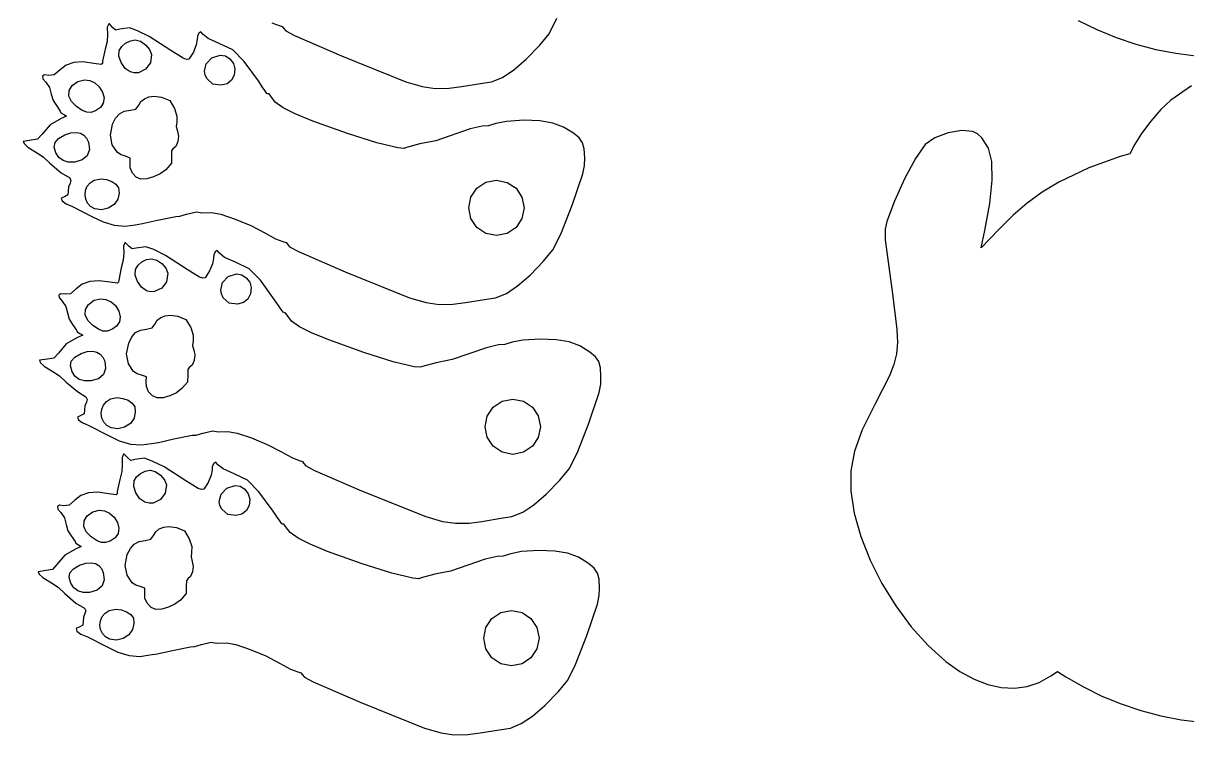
# Model space of a CAD drawing. Extents: x 5 to 300, y 2 to 295.
# Drawn here: x 7.5 to 152.5, y 1.6 to 90.3 of the extents above; entities that cross this region are included whole.
import ezdxf

# ---------------------------------------------------------------- set-up
doc = ezdxf.new("R2010")
doc.units = 0

msp = doc.modelspace()

# ---------------------------------------------------------------- linework, layer by layer
at = {"layer": 'Layer 1'}
for p, q in [((18.107285, 90.198421), (17.931267, 89.769452)), ((18.185316, 90.198421), (18.107285, 90.198421)), ((18.107285, 90.198421), (18.107285, 90.198421)), ((18.634901, 89.717314), (18.185316, 90.198421)), ((38.435662, 90.333369), (39.337737, 89.9855)), ((39.337737, 89.9855), (39.737541, 89.860747)), ((73.002823, 88.939572), (73.984863, 90.882682)), ((138.982647, 90.613385), (141.293831, 89.480714)), ((17.943471, 88.874474), (17.894427, 88.013676)), ((17.931267, 89.769452), (17.943471, 88.874474)), ((19.005637, 89.414668), (18.634901, 89.717314)), ((19.498412, 89.519911), (19.005637, 89.414668)), ((20.704021, 89.679592), (19.498412, 89.519911)), ((21.686262, 89.337962), (20.704021, 89.679592)), ((23.148744, 88.606262), (21.686262, 89.337962)), ((25.858223, 86.874081), (23.148744, 88.606262)), ((29.168336, 88.676355), (29.135023, 88.228002)), ((29.340178, 89.03932), (29.168336, 88.676355)), ((29.608491, 89.204107), (29.340178, 89.03932)), ((29.86986, 88.883258), (29.608491, 89.204107)), ((30.511855, 88.370954), (29.86986, 88.883258)), ((39.737541, 89.860747), (39.897394, 89.655806)), ((39.897394, 89.655806), (40.18266, 89.31822)), ((40.18266, 89.31822), (41.270479, 88.72905)), ((41.270479, 88.72905), (47.113998, 86.190904)), ((71.841319, 87.539621), (73.002823, 88.939572)), ((141.293831, 89.480714), (143.687766, 88.499503)), ((143.687766, 88.499503), (146.142691, 87.676268)), ((17.645815, 87.055982), (17.320254, 85.52326)), ((17.894427, 88.013676), (17.645815, 87.055982)), ((19.425032, 86.875631), (19.73721, 87.381943)), ((19.73721, 87.381943), (20.220058, 87.800846)), ((20.220058, 87.800846), (20.803425, 88.086062)), ((20.803425, 88.086062), (21.417157, 88.191313)), ((21.417157, 88.191313), (22.058473, 88.023154)), ((21.417157, 88.191313), (21.417157, 88.191313)), ((22.058473, 88.023154), (22.692795, 87.592882)), ((22.692795, 87.592882), (23.195726, 87.011207)), ((29.022635, 87.560951), (28.660633, 86.672027)), ((29.135023, 88.228002), (29.022635, 87.560951)), ((31.880071, 87.756714), (30.511855, 88.370954)), ((33.568577, 86.947632), (31.880071, 87.756714)), ((70.148221, 85.794548), (71.841319, 87.539621)), ((146.142691, 87.676268), (148.636843, 87.017527)), ((19.383779, 86.165866), (19.425032, 86.875631)), ((19.656239, 85.36095), (19.383779, 86.165866)), ((23.195726, 87.011207), (23.442871, 86.388841)), ((23.442871, 86.388841), (23.301824, 85.337983)), ((27.402832, 85.902048), (25.858223, 86.874081)), ((27.816455, 85.769822), (27.402832, 85.902048)), ((28.095739, 85.812346), (27.816455, 85.769822)), ((28.660633, 86.672027), (28.095739, 85.812346)), ((30.273628, 85.229343), (30.96901, 85.965318)), ((30.96901, 85.965318), (32.014429, 86.30409)), ((32.014429, 86.30409), (32.654274, 86.189769)), ((32.014429, 86.30409), (32.014429, 86.30409)), ((32.654274, 86.189769), (33.227944, 85.816491)), ((33.227944, 85.816491), (33.651289, 85.262492)), ((34.983238, 85.519643), (33.568577, 86.947632)), ((47.113998, 86.190904), (55.131071, 82.978452)), ((68.608335, 84.449274), (70.148221, 85.794548)), ((148.636843, 87.017527), (151.14846, 86.529795)), ((151.14846, 86.529795), (153.655781, 86.219591)), ((12.040479, 84.457695), (11.313858, 83.822257)), ((12.787073, 85.048467), (12.040479, 84.457695)), ((13.740145, 85.379692), (12.787073, 85.048467)), ((14.89797, 85.451067), (13.740145, 85.379692)), ((16.258821, 85.262294), (14.89797, 85.451067)), ((17.183634, 85.143957), (16.258821, 85.262294)), ((17.318324, 85.263536), (17.183634, 85.143957)), ((17.320254, 85.52326), (17.318324, 85.263536)), ((20.150283, 84.643778), (19.656239, 85.36095)), ((20.773787, 84.197244), (20.150283, 84.643778)), ((21.293551, 84.078584), (20.773787, 84.197244)), ((22.699483, 84.531718), (21.801565, 84.106116)), ((23.301824, 85.337983), (22.699483, 84.531718)), ((30.035882, 84.289444), (30.273628, 85.229343)), ((30.122247, 83.803423), (30.035882, 84.289444)), ((33.651289, 85.262492), (33.840155, 84.606004)), ((33.840155, 84.606004), (33.757057, 83.80731)), ((36.763488, 83.087753), (34.983238, 85.519643)), ((67.203726, 83.526888), (68.608335, 84.449274)), ((10.117436, 83.827142), (9.861461, 83.675472)), ((9.861461, 83.675472), (9.907705, 83.356163)), ((9.907705, 83.356163), (10.273148, 82.907402)), ((10.658653, 83.772983), (10.117436, 83.827142)), ((10.273148, 82.907402), (10.730544, 82.243407)), ((11.313858, 83.822257), (10.658653, 83.772983)), ((13.554597, 82.501228), (14.273115, 83.024516)), ((14.273115, 83.024516), (15.069231, 83.216427)), ((15.069231, 83.216427), (15.73896, 83.134863)), ((15.069231, 83.216427), (15.069231, 83.216427)), ((15.73896, 83.134863), (16.369195, 82.843684)), ((16.369195, 82.843684), (16.917501, 82.352208)), ((21.801565, 84.106116), (21.293551, 84.078584)), ((30.36337, 83.3389), (30.122247, 83.803423)), ((31.095159, 82.666388), (30.36337, 83.3389)), ((32.865471, 82.735237), (32.127083, 82.546186)), ((33.420479, 83.169666), (32.865471, 82.735237)), ((33.757057, 83.80731), (33.420479, 83.169666)), ((37.240978, 82.352916), (36.763488, 83.087753)), ((55.131071, 82.978452), (57.202662, 82.37187)), ((62.101178, 82.377707), (64.462272, 82.770962)), ((64.462272, 82.770962), (65.849878, 82.982435)), ((65.849878, 82.982435), (67.203726, 83.526888)), ((10.730544, 82.243407), (10.953725, 81.43876)), ((10.953725, 81.43876), (11.167307, 80.653612)), ((13.154496, 81.190777), (13.18245, 81.873746)), ((13.18245, 81.873746), (13.554597, 82.501228)), ((16.917501, 82.352208), (17.341441, 81.669754)), ((17.341441, 81.669754), (17.525505, 80.960025)), ((32.127083, 82.546186), (31.095159, 82.666388)), ((37.59186, 81.888345), (37.240978, 82.352916)), ((37.826365, 81.524433), (37.59186, 81.888345)), ((37.96548, 81.482168), (37.826365, 81.524433)), ((38.094807, 81.465402), (37.96548, 81.482168)), ((38.306028, 81.162808), (38.094807, 81.465402)), ((57.202662, 82.37187), (58.808361, 82.146197)), ((58.808361, 82.146197), (60.532001, 82.16314)), ((60.532001, 82.16314), (62.101178, 82.377707)), ((153.083016, 82.468758), (150.50219, 80.689675)), ((11.167307, 80.653612), (11.578493, 80.022828)), ((11.578493, 80.022828), (12.053398, 79.299358)), ((13.459271, 80.508941), (13.154496, 81.190777)), ((14.085313, 79.884854), (13.459271, 80.508941)), ((14.804791, 79.401887), (14.085313, 79.884854)), ((17.429159, 80.317187), (17.065195, 79.774182)), ((17.525505, 80.960025), (17.429159, 80.317187)), ((21.493839, 79.580059), (21.853304, 80.076055)), ((21.853304, 80.076055), (22.131585, 80.528676)), ((22.131585, 80.528676), (22.561404, 80.867616)), ((22.561404, 80.867616), (23.113113, 81.082852)), ((23.113113, 81.082852), (23.757063, 81.164358)), ((23.757063, 81.164358), (24.707908, 81.047572)), ((23.757063, 81.164358), (23.757063, 81.164358)), ((24.707908, 81.047572), (25.707422, 80.636308)), ((25.707422, 80.636308), (26.30264, 79.644557)), ((38.876005, 80.434804), (38.306028, 81.162808)), ((39.856265, 79.726476), (38.876005, 80.434804)), ((150.50219, 80.689675), (149.287544, 79.52146)), ((12.200159, 78.384171), (10.789424, 77.607195)), ((12.053398, 79.299358), (12.150676, 79.0962)), ((12.150676, 79.0962), (12.492648, 78.892149)), ((12.83831, 78.674652), (12.200159, 78.384171)), ((12.492648, 78.892149), (12.83831, 78.674652)), ((15.362162, 79.170855), (14.804791, 79.401887)), ((15.871381, 79.166597), (15.362162, 79.170855)), ((16.446407, 79.363953), (15.871381, 79.166597)), ((17.065195, 79.774182), (16.446407, 79.363953)), ((18.566688, 77.682922), (18.95096, 78.455664)), ((18.95096, 78.455664), (19.436512, 78.992041)), ((19.436512, 78.992041), (20.046677, 79.310265)), ((20.046677, 79.310265), (20.80479, 79.428551)), ((20.80479, 79.428551), (21.493839, 79.580059)), ((26.30264, 79.644557), (26.608485, 78.675617)), ((26.608485, 78.675617), (26.591512, 77.95784)), ((41.368818, 78.965948), (39.856265, 79.726476)), ((43.535675, 78.081347), (41.368818, 78.965948)), ((149.287544, 79.52146), (148.009665, 78.057628)), ((10.789424, 77.607195), (9.799792, 76.444756)), ((18.311256, 76.32631), (18.566688, 77.682922)), ((26.591512, 77.95784), (26.528817, 77.385575)), ((26.528817, 77.385575), (26.679362, 76.801324)), ((47.868966, 76.517833), (43.535675, 78.081347)), ((63.18674, 77.094587), (58.879422, 75.621035)), ((64.666539, 77.453018), (63.18674, 77.094587)), ((65.45059, 77.489137), (64.666539, 77.453018)), ((66.375596, 77.781625), (65.45059, 77.489137)), ((67.706208, 78.045044), (66.375596, 77.781625)), ((69.861683, 78.170747), (67.706208, 78.045044)), ((71.852838, 78.10422), (69.861683, 78.170747)), ((73.465047, 77.837641), (71.852838, 78.10422)), ((74.826124, 77.338028), (73.465047, 77.837641)), ((76.063882, 76.572396), (74.826124, 77.338028)), ((124.485002, 76.920279), (122.75968, 76.607168)), ((125.828793, 76.794826), (124.485002, 76.920279)), ((148.009665, 78.057628), (146.860676, 76.534581)), ((8.427785, 75.692348), (7.455235, 75.542488)), ((7.455235, 75.542488), (7.588117, 75.245074)), ((9.248273, 75.806704), (8.427785, 75.692348)), ((9.799792, 76.444756), (9.248273, 75.806704)), ((11.412725, 75.422623), (11.845509, 75.921998)), ((11.845509, 75.921998), (12.627006, 76.36776)), ((12.627006, 76.36776), (13.389342, 76.617775)), ((13.389342, 76.617775), (14.081696, 76.664381)), ((14.081696, 76.664381), (14.588301, 76.55308)), ((14.081696, 76.664381), (14.081696, 76.664381)), ((14.588301, 76.55308), (15.016527, 76.309773)), ((15.016527, 76.309773), (15.352767, 75.93875)), ((15.352767, 75.93875), (15.583411, 75.444302)), ((15.583411, 75.444302), (15.696018, 74.517064)), ((18.539632, 75.097311), (18.311256, 76.32631)), ((26.710755, 75.520785), (26.467625, 74.928976)), ((26.679362, 76.801324), (26.798661, 76.21207)), ((26.798661, 76.21207), (26.710755, 75.520785)), ((51.553859, 75.364615), (47.868966, 76.517833)), ((58.879422, 75.621035), (56.905385, 75.231394)), ((76.761675, 75.97844), (76.063882, 76.572396)), ((77.175851, 75.377891), (76.761675, 75.97844)), ((121.089032, 75.976672), (119.909264, 75.149969)), ((122.75968, 76.607168), (121.089032, 75.976672)), ((126.404002, 76.472332), (125.828793, 76.794826)), ((126.964813, 75.976292), (126.404002, 76.472332)), ((127.808514, 74.710719), (126.964813, 75.976292)), ((146.860676, 76.534581), (146.0327, 75.188725)), ((7.588117, 75.245074), (8.030756, 74.816056)), ((8.030756, 74.816056), (9.241687, 74.062993)), ((9.241687, 74.062993), (9.940106, 73.604675)), ((11.309968, 74.83164), (11.412725, 75.422623)), ((11.518548, 74.111052), (11.309968, 74.83164)), ((11.891537, 73.537019), (11.518548, 74.111052)), ((15.696018, 74.517064), (15.427743, 73.766466)), ((19.185, 74.161438), (18.539632, 75.097311)), ((19.643175, 73.855147), (19.185, 74.161438)), ((25.936218, 74.387567), (25.928504, 73.784975)), ((26.121255, 74.638152), (25.936218, 74.387567)), ((26.467625, 74.928976), (26.121255, 74.638152)), ((54.15015, 74.745913), (51.553859, 75.364615)), ((54.902507, 74.675824), (54.15015, 74.745913)), ((55.217636, 74.785945), (54.902507, 74.675824)), ((56.905385, 75.231394), (55.217636, 74.785945)), ((77.379886, 74.607847), (77.175851, 75.377891)), ((77.447259, 73.505406), (77.379886, 74.607847)), ((119.909264, 75.149969), (118.69488, 73.409723)), ((128.188769, 73.028216), (127.808514, 74.710719)), ((145.41982, 73.9919), (144.194573, 73.654453)), ((146.0327, 75.188725), (145.41982, 73.9919)), ((9.940106, 73.604675), (10.778026, 72.826377)), ((10.778026, 72.826377), (12.172254, 71.634719)), ((12.408592, 73.154074), (11.891537, 73.537019)), ((13.067668, 72.963202), (12.408592, 73.154074)), ((13.866722, 72.965386), (13.067668, 72.963202)), ((14.80813, 73.235057), (13.866722, 72.965386)), ((15.427743, 73.766466), (14.80813, 73.235057)), ((20.180541, 73.684205), (19.643175, 73.855147)), ((20.774784, 73.47551), (20.180541, 73.684205)), ((20.767069, 72.929213), (20.774784, 73.47551)), ((20.773428, 72.259174), (20.767069, 72.929213)), ((25.916805, 72.813254), (25.20865, 72.007308)), ((25.928504, 73.784975), (25.916805, 72.813254)), ((77.209084, 71.518337), (77.414012, 72.561905)), ((77.414012, 72.561905), (77.447259, 73.505406)), ((118.69488, 73.409723), (117.323826, 70.887589)), ((128.237519, 70.708127), (128.188769, 73.028216)), ((144.194573, 73.654453), (140.28677, 72.246946)), ((12.172254, 71.634719), (13.241469, 70.985432)), ((21.055946, 71.605149), (20.773428, 72.259174)), ((21.53341, 71.09187), (21.055946, 71.605149)), ((22.124605, 70.844071), (21.53341, 71.09187)), ((23.70063, 71.11198), (22.866292, 70.878956)), ((24.517966, 71.501859), (23.70063, 71.11198)), ((25.20865, 72.007308), (24.517966, 71.501859)), ((75.872162, 67.582765), (77.209084, 71.518337)), ((140.28677, 72.246946), (136.55629, 70.476875)), ((13.104648, 69.870929), (13.067289, 69.353725)), ((13.295181, 70.331441), (13.104648, 69.870929)), ((13.241469, 70.985432), (13.396689, 70.657352)), ((13.396689, 70.657352), (13.295181, 70.331441)), ((15.219409, 69.441373), (15.432003, 69.956011)), ((15.432003, 69.956011), (15.793414, 70.398178)), ((15.793414, 70.398178), (16.304296, 70.72935)), ((16.304296, 70.72935), (17.146621, 70.886447)), ((17.146621, 70.886447), (17.835936, 70.796512)), ((17.146621, 70.886447), (17.146621, 70.886447)), ((17.835936, 70.796512), (18.484055, 70.558143)), ((18.484055, 70.558143), (19.009676, 70.197893)), ((19.009676, 70.197893), (19.331497, 69.742318)), ((19.331497, 69.742318), (19.395459, 69.099173)), ((22.866292, 70.878956), (22.124605, 70.844071)), ((63.265361, 68.582714), (64.013343, 69.701999)), ((64.013343, 69.701999), (65.13274, 70.449815)), ((65.13274, 70.449815), (66.453111, 70.712298)), ((66.453111, 70.712298), (67.795959, 70.441165)), ((66.453111, 70.712298), (66.453111, 70.712298)), ((67.795959, 70.441165), (68.892545, 69.701817)), ((68.892545, 69.701817), (69.631892, 68.60523)), ((117.323826, 70.887589), (116.051896, 68.097698)), ((127.958079, 67.824119), (128.237519, 70.708127)), ((136.55629, 70.476875), (134.486356, 69.198705)), ((12.587215, 68.644722), (12.178082, 68.457695)), ((12.178082, 68.457695), (12.295244, 68.139342)), ((13.014607, 68.877096), (12.587215, 68.644722)), ((13.067289, 69.353725), (13.014607, 68.877096)), ((15.154977, 68.892793), (15.219409, 69.441373)), ((15.238054, 68.348795), (15.154977, 68.892793)), ((15.467985, 67.847906), (15.238054, 68.348795)), ((19.23848, 68.34913), (18.775253, 67.672828)), ((19.395459, 69.099173), (19.23848, 68.34913)), ((63.002681, 67.262382), (63.265361, 68.582714)), ((69.631892, 68.60523), (69.903024, 67.262382)), ((134.486356, 69.198705), (132.62743, 67.848498)), ((12.295244, 68.139342), (12.786429, 67.780164)), ((12.786429, 67.780164), (13.602139, 67.413803)), ((13.602139, 67.413803), (16.068652, 66.163764)), ((15.844115, 67.428653), (15.467985, 67.847906)), ((16.365791, 67.129561), (15.844115, 67.428653)), ((17.207011, 67.007044), (16.365791, 67.129561)), ((18.054131, 67.2068), (17.207011, 67.007044)), ((18.775253, 67.672828), (18.054131, 67.2068)), ((27.804874, 66.470707), (29.048205, 66.747689)), ((29.048205, 66.747689), (29.711201, 66.626063)), ((63.265362, 65.942051), (63.002681, 67.262382)), ((69.903024, 67.262382), (69.631891, 65.919534)), ((74.468304, 63.965512), (75.872162, 67.582765)), ((116.051896, 68.097698), (115.134885, 65.554184)), ((127.353762, 64.449859), (127.958079, 67.824119)), ((132.62743, 67.848498), (130.860183, 66.331823)), ((16.068652, 66.163764), (17.401293, 65.499993)), ((17.401293, 65.499993), (18.787355, 65.102112)), ((21.392869, 65.165361), (22.304958, 65.307468)), ((22.304958, 65.307468), (24.200446, 65.742601)), ((24.200446, 65.742601), (26.466454, 66.189588)), ((26.466454, 66.189588), (26.99143, 66.221999)), ((26.99143, 66.221999), (27.804874, 66.470707)), ((29.711201, 66.626063), (30.92871, 66.665509)), ((30.92871, 66.665509), (32.083515, 66.466592)), ((32.083515, 66.466592), (33.870979, 65.869225)), ((33.870979, 65.869225), (35.84302, 65.04304)), ((64.013344, 64.822766), (63.265362, 65.942051)), ((69.631891, 65.919534), (68.892544, 64.822949)), ((115.134885, 65.554184), (114.922429, 64.586116)), ((130.860183, 66.331823), (129.065283, 64.554245)), ((18.787355, 65.102112), (20.14512, 64.985456)), ((20.14512, 64.985456), (21.392869, 65.165361)), ((35.84302, 65.04304), (37.551553, 64.15767)), ((37.551553, 64.15767), (38.919103, 63.416199)), ((65.13274, 64.074951), (64.013344, 64.822766)), ((66.453111, 63.812468), (65.13274, 64.074951)), ((67.795959, 64.083601), (66.453111, 63.812468)), ((68.892544, 64.822949), (67.795959, 64.083601)), ((73.486264, 62.022406), (74.468304, 63.965512)), ((114.922429, 64.586116), (114.927118, 63.261161)), ((129.065283, 64.554245), (126.890223, 62.271701)), ((126.890223, 62.271701), (127.353762, 64.449859)), ((20.137086, 62.921802), (19.961068, 62.492834)), ((19.961068, 62.492834), (19.973272, 61.597856)), ((20.215117, 62.921802), (20.137086, 62.921802)), ((20.137086, 62.921802), (20.137086, 62.921802)), ((20.664701, 62.440711), (20.215117, 62.921802)), ((21.035438, 62.138065), (20.664701, 62.440711)), ((22.733823, 62.402982), (21.528213, 62.243306)), ((23.716063, 62.061352), (22.733823, 62.402982)), ((38.919103, 63.416199), (39.821178, 63.068329)), ((39.821178, 63.068329), (40.220982, 62.943574)), ((40.220982, 62.943574), (40.380835, 62.738632)), ((40.380835, 62.738632), (40.6661, 62.401046)), ((40.6661, 62.401046), (41.75392, 61.811877)), ((114.927118, 63.261161), (115.813395, 56.549059)), ((19.973272, 61.597856), (19.924228, 60.737065)), ((21.528213, 62.243306), (21.035438, 62.138065)), ((25.178546, 61.329654), (23.716063, 62.061352)), ((27.888025, 59.597476), (25.178546, 61.329654)), ((31.164824, 60.9514), (31.052437, 60.284343)), ((31.198137, 61.399752), (31.164824, 60.9514)), ((31.369979, 61.762717), (31.198137, 61.399752)), ((31.638293, 61.927496), (31.369979, 61.762717)), ((31.899661, 61.60664), (31.638293, 61.927496)), ((32.541656, 61.094338), (31.899661, 61.60664)), ((33.909873, 60.480098), (32.541656, 61.094338)), ((41.75392, 61.811877), (47.597439, 59.273732)), ((72.32476, 60.622457), (73.486264, 62.022406)), ((19.675616, 59.779377), (19.350055, 58.246647)), ((19.924228, 60.737065), (19.675616, 59.779377)), ((21.413581, 58.889247), (21.454834, 59.59901)), ((21.454834, 59.59901), (21.767011, 60.105324)), ((21.767011, 60.105324), (22.249859, 60.524231)), ((22.249859, 60.524231), (22.833226, 60.80945)), ((22.833226, 60.80945), (23.446958, 60.914702)), ((23.446958, 60.914702), (24.088274, 60.746544)), ((23.446958, 60.914702), (23.446958, 60.914702)), ((24.088274, 60.746544), (24.722596, 60.316272)), ((24.722596, 60.316272), (25.225527, 59.734597)), ((25.225527, 59.734597), (25.472672, 59.112231)), ((29.432634, 58.625424), (27.888025, 59.597476)), ((31.052437, 60.284343), (30.690435, 59.395414)), ((35.598378, 59.671013), (33.909873, 60.480098)), ((37.01304, 58.243023), (35.598378, 59.671013)), ((70.631662, 58.877387), (72.32476, 60.622457)), ((15.769946, 58.103088), (14.816874, 57.771864)), ((16.927771, 58.174463), (15.769946, 58.103088)), ((18.288622, 57.985689), (16.927771, 58.174463)), ((19.350055, 58.246647), (19.348125, 57.986924)), ((21.68604, 58.084336), (21.413581, 58.889247)), ((22.180084, 57.367168), (21.68604, 58.084336)), ((25.331625, 58.061373), (24.729284, 57.255109)), ((25.472672, 59.112231), (25.331625, 58.061373)), ((29.846257, 58.4932), (29.432634, 58.625424)), ((30.12554, 58.535727), (29.846257, 58.4932)), ((30.690435, 59.395414), (30.12554, 58.535727)), ((32.303429, 57.952729), (32.998812, 58.68871)), ((32.998812, 58.68871), (34.044231, 59.027485)), ((34.044231, 59.027485), (34.684075, 58.913162)), ((34.044231, 59.027485), (34.044231, 59.027485)), ((34.684075, 58.913162), (35.257746, 58.539881)), ((35.257746, 58.539881), (35.68109, 57.985879)), ((38.793289, 55.811134), (37.01304, 58.243023)), ((47.597439, 59.273732), (55.614512, 56.061281)), ((69.091775, 57.532114), (70.631662, 58.877387)), ((14.070281, 57.181092), (13.343659, 56.545653)), ((14.816874, 57.771864), (14.070281, 57.181092)), ((19.213435, 57.867348), (18.288622, 57.985689)), ((19.348125, 57.986924), (19.213435, 57.867348)), ((22.803588, 56.920637), (22.180084, 57.367168)), ((23.323352, 56.801977), (22.803588, 56.920637)), ((23.831366, 56.829508), (23.323352, 56.801977)), ((24.729284, 57.255109), (23.831366, 56.829508)), ((32.065683, 57.012823), (32.303429, 57.952729)), ((32.152048, 56.5268), (32.065683, 57.012823)), ((35.68109, 57.985879), (35.869957, 57.329391)), ((35.869957, 57.329391), (35.786858, 56.530698)), ((66.333319, 56.065283), (67.687167, 56.609732)), ((67.687167, 56.609732), (69.091775, 57.532114)), ((12.147237, 56.550536), (11.891262, 56.398866)), ((11.891262, 56.398866), (11.937506, 56.079555)), ((11.937506, 56.079555), (12.302949, 55.630795)), ((12.688455, 56.496378), (12.147237, 56.550536)), ((12.302949, 55.630795), (12.760345, 54.966797)), ((13.343659, 56.545653), (12.688455, 56.496378)), ((15.212251, 54.597128), (15.584398, 55.224607)), ((15.584398, 55.224607), (16.302916, 55.747902)), ((16.302916, 55.747902), (17.099033, 55.939828)), ((17.099033, 55.939828), (17.768761, 55.85825)), ((17.099033, 55.939828), (17.099033, 55.939828)), ((17.768761, 55.85825), (18.398996, 55.567066)), ((18.398996, 55.567066), (18.947302, 55.075595)), ((32.393172, 56.062277), (32.152048, 56.5268)), ((33.12496, 55.389776), (32.393172, 56.062277)), ((34.156885, 55.269586), (33.12496, 55.389776)), ((34.895273, 55.458635), (34.156885, 55.269586)), ((35.45028, 55.893059), (34.895273, 55.458635)), ((35.786858, 56.530698), (35.45028, 55.893059)), ((39.270779, 55.076308), (38.793289, 55.811134)), ((55.614512, 56.061281), (57.686103, 55.454699)), ((57.686103, 55.454699), (59.291801, 55.229025)), ((59.291801, 55.229025), (61.015442, 55.245969)), ((61.015442, 55.245969), (62.584619, 55.460535)), ((62.584619, 55.460535), (64.945713, 55.853812)), ((64.945713, 55.853812), (66.333319, 56.065283)), ((115.813395, 56.549059), (116.369541, 52.096748)), ((12.760345, 54.966797), (12.983526, 54.162147)), ((12.983526, 54.162147), (13.197108, 53.376994)), ((15.184297, 53.914167), (15.212251, 54.597128)), ((15.489072, 53.232336), (15.184297, 53.914167)), ((18.947302, 55.075595), (19.371242, 54.393155)), ((19.371242, 54.393155), (19.555306, 53.683423)), ((19.555306, 53.683423), (19.45896, 53.040581)), ((24.591205, 53.590995), (25.142914, 53.806234)), ((25.142914, 53.806234), (25.786864, 53.887748)), ((25.786864, 53.887748), (26.73771, 53.770961)), ((25.786864, 53.887748), (25.786864, 53.887748)), ((26.73771, 53.770961), (27.737224, 53.359703)), ((39.621661, 54.611727), (39.270779, 55.076308)), ((39.856166, 54.247823), (39.621661, 54.611727)), ((39.995282, 54.205565), (39.856166, 54.247823)), ((40.124608, 54.188791), (39.995282, 54.205565)), ((40.335829, 53.886187), (40.124608, 54.188791)), ((40.905807, 53.158187), (40.335829, 53.886187)), ((13.197108, 53.376994), (13.608294, 52.746205)), ((13.608294, 52.746205), (14.0832, 52.022761)), ((16.115114, 52.608251), (15.489072, 53.232336)), ((16.834592, 52.125287), (16.115114, 52.608251)), ((19.094997, 52.497573), (18.476208, 52.087346)), ((19.45896, 53.040581), (19.094997, 52.497573)), ((22.834592, 52.151957), (23.52364, 52.303444)), ((23.52364, 52.303444), (23.883105, 52.799439)), ((23.883105, 52.799439), (24.161386, 53.252056)), ((24.161386, 53.252056), (24.591205, 53.590995)), ((27.737224, 53.359703), (28.332442, 52.367957)), ((28.332442, 52.367957), (28.638287, 51.399022)), ((41.886067, 52.449868), (40.905807, 53.158187)), ((43.39862, 51.68935), (41.886067, 52.449868)), ((14.229961, 51.107568), (12.819225, 50.330591)), ((14.0832, 52.022761), (14.180478, 51.819598)), ((14.180478, 51.819598), (14.522449, 51.615541)), ((14.868111, 51.398047), (14.229961, 51.107568)), ((14.522449, 51.615541), (14.868111, 51.398047)), ((17.391963, 51.894252), (16.834592, 52.125287)), ((17.901183, 51.889991), (17.391963, 51.894252)), ((18.476208, 52.087346), (17.901183, 51.889991)), ((20.596489, 50.406318), (20.980762, 51.179061)), ((20.980762, 51.179061), (21.466313, 51.715441)), ((21.466313, 51.715441), (22.076478, 52.033669)), ((22.076478, 52.033669), (22.834592, 52.151957)), ((28.638287, 51.399022), (28.621314, 50.681246)), ((45.565476, 50.804753), (43.39862, 51.68935)), ((49.898768, 49.241237), (45.565476, 50.804753)), ((69.736009, 50.768406), (68.405397, 50.505007)), ((71.891485, 50.894129), (69.736009, 50.768406)), ((73.882639, 50.827602), (71.891485, 50.894129)), ((75.494849, 50.561026), (73.882639, 50.827602)), ((116.369541, 52.096748), (116.428045, 50.475974)), ((12.819225, 50.330591), (11.829593, 49.168148)), ((14.656807, 49.091155), (15.419143, 49.341166)), ((15.419143, 49.341166), (16.111497, 49.387779)), ((16.111497, 49.387779), (16.618102, 49.276475)), ((16.111497, 49.387779), (16.111497, 49.387779)), ((20.341058, 49.049704), (20.596489, 50.406318)), ((28.621314, 50.681246), (28.558618, 50.108979)), ((28.558618, 50.108979), (28.709163, 49.524727)), ((28.709163, 49.524727), (28.828463, 48.935472)), ((65.216541, 49.817981), (60.909224, 48.344422)), ((66.69634, 50.176416), (65.216541, 49.817981)), ((67.480391, 50.212537), (66.69634, 50.176416)), ((68.405397, 50.505007), (67.480391, 50.212537)), ((76.855926, 50.061415), (75.494849, 50.561026)), ((78.093683, 49.295783), (76.855926, 50.061415)), ((116.428045, 50.475974), (116.31024, 49.070226)), ((10.457586, 48.415754), (9.485036, 48.265894)), ((9.485036, 48.265894), (9.617918, 47.96848)), ((9.617918, 47.96848), (10.060558, 47.539461)), ((11.278074, 48.530103), (10.457586, 48.415754)), ((11.829593, 49.168148), (11.278074, 48.530103)), ((13.339769, 47.555035), (13.442526, 48.146018)), ((13.442526, 48.146018), (13.87531, 48.645393)), ((13.87531, 48.645393), (14.656807, 49.091155)), ((16.618102, 49.276475), (17.046329, 49.033171)), ((17.046329, 49.033171), (17.382568, 48.662153)), ((17.382568, 48.662153), (17.613213, 48.167707)), ((17.613213, 48.167707), (17.72582, 47.240467)), ((20.569434, 47.820703), (20.341058, 49.049704)), ((28.740556, 48.244185), (28.497427, 47.652375)), ((28.828463, 48.935472), (28.740556, 48.244185)), ((53.583661, 48.088018), (49.898768, 49.241237)), ((56.179952, 47.469314), (53.583661, 48.088018)), ((58.935186, 47.954797), (57.247437, 47.509345)), ((60.909224, 48.344422), (58.935186, 47.954797)), ((78.791477, 48.701827), (78.093683, 49.295783)), ((79.205652, 48.101277), (78.791477, 48.701827)), ((79.409688, 47.331232), (79.205652, 48.101277)), ((116.31024, 49.070226), (115.993677, 47.738081)), ((10.060558, 47.539461), (11.271488, 46.786399)), ((11.271488, 46.786399), (11.969907, 46.328072)), ((13.548349, 46.834447), (13.339769, 47.555035)), ((13.921339, 46.260413), (13.548349, 46.834447)), ((17.457544, 46.489864), (16.837931, 45.958449)), ((17.72582, 47.240467), (17.457544, 46.489864)), ((21.214801, 46.884829), (20.569434, 47.820703)), ((21.672976, 46.578537), (21.214801, 46.884829)), ((22.210342, 46.407595), (21.672976, 46.578537)), ((27.958306, 46.508375), (27.946606, 45.536648)), ((27.96602, 47.110966), (27.958306, 46.508375)), ((28.151057, 47.361549), (27.96602, 47.110966)), ((28.497427, 47.652375), (28.151057, 47.361549)), ((56.932308, 47.399224), (56.179952, 47.469314)), ((57.247437, 47.509345), (56.932308, 47.399224)), ((79.477061, 46.22879), (79.409688, 47.331232)), ((115.993677, 47.738081), (115.45591, 46.338116)), ((11.969907, 46.328072), (12.807827, 45.549764)), ((12.807827, 45.549764), (14.202055, 44.358109)), ((14.438393, 45.877467), (13.921339, 46.260413)), ((15.09747, 45.686593), (14.438393, 45.877467)), ((15.896523, 45.688776), (15.09747, 45.686593)), ((16.837931, 45.958449), (15.896523, 45.688776)), ((22.804585, 46.198902), (22.210342, 46.407595)), ((22.79687, 45.652608), (22.804585, 46.198902)), ((22.803229, 44.982567), (22.79687, 45.652608)), ((23.085747, 44.328538), (22.803229, 44.982567)), ((27.946606, 45.536648), (27.238452, 44.730695)), ((79.238886, 44.241729), (79.443813, 45.285292)), ((79.443813, 45.285292), (79.477061, 46.22879)), ((115.45591, 46.338116), (113.626969, 42.769039)), ((14.202055, 44.358109), (15.27127, 43.708819)), ((15.27127, 43.708819), (15.42649, 43.380737)), ((18.334098, 43.452732), (19.176422, 43.609842)), ((19.176422, 43.609842), (19.865737, 43.519861)), ((19.176422, 43.609842), (19.176422, 43.609842)), ((19.865737, 43.519861), (20.513856, 43.281494)), ((23.563211, 43.815256), (23.085747, 44.328538)), ((24.154406, 43.567456), (23.563211, 43.815256)), ((24.896093, 43.602341), (24.154406, 43.567456)), ((25.730431, 43.835366), (24.896093, 43.602341)), ((26.547768, 44.225245), (25.730431, 43.835366)), ((27.238452, 44.730695), (26.547768, 44.225245)), ((77.901964, 40.306153), (79.238886, 44.241729)), ((15.09709, 42.077112), (15.044408, 41.600483)), ((15.134449, 42.594316), (15.09709, 42.077112)), ((15.324983, 43.054826), (15.134449, 42.594316)), ((15.42649, 43.380737), (15.324983, 43.054826)), ((17.184778, 41.616179), (17.24921, 42.164759)), ((17.24921, 42.164759), (17.461804, 42.679395)), ((17.461804, 42.679395), (17.823215, 43.121562)), ((17.823215, 43.121562), (18.334098, 43.452732)), ((20.513856, 43.281494), (21.039477, 42.921267)), ((21.039477, 42.921267), (21.361298, 42.465705)), ((21.361298, 42.465705), (21.42526, 41.82256)), ((65.29516, 41.306103), (66.043142, 42.425391)), ((66.043142, 42.425391), (67.162539, 43.173209)), ((67.162539, 43.173209), (68.482912, 43.435693)), ((68.482912, 43.435693), (69.825762, 43.164559)), ((68.482912, 43.435693), (68.482912, 43.435693)), ((69.825762, 43.164559), (70.922349, 42.425209)), ((70.922349, 42.425209), (71.661696, 41.32862)), ((113.626969, 42.769039), (112.048767, 39.606832)), ((14.617016, 41.368109), (14.207883, 41.181082)), ((14.207883, 41.181082), (14.325045, 40.862729)), ((14.325045, 40.862729), (14.816231, 40.503551)), ((15.044408, 41.600483), (14.617016, 41.368109)), ((17.267855, 41.072182), (17.184778, 41.616179)), ((17.497786, 40.571293), (17.267855, 41.072182)), ((21.268281, 41.072517), (20.805054, 40.396215)), ((21.42526, 41.82256), (21.268281, 41.072517)), ((65.032483, 39.985769), (65.29516, 41.306103)), ((71.661696, 41.32862), (71.932826, 39.985769)), ((14.816231, 40.503551), (15.63194, 40.13719)), ((15.63194, 40.13719), (18.098453, 38.887141)), ((17.873917, 40.15204), (17.497786, 40.571293)), ((18.395593, 39.852948), (17.873917, 40.15204)), ((19.236813, 39.730431), (18.395593, 39.852948)), ((20.083932, 39.930187), (19.236813, 39.730431)), ((20.805054, 40.396215), (20.083932, 39.930187)), ((29.021232, 38.945376), (29.834675, 39.194084)), ((29.834675, 39.194084), (31.078006, 39.471076)), ((31.078006, 39.471076), (31.741003, 39.34945)), ((31.741003, 39.34945), (32.958512, 39.388896)), ((32.958512, 39.388896), (34.113316, 39.189978)), ((34.113316, 39.189978), (35.90078, 38.592607)), ((65.295168, 38.665443), (65.032483, 39.985769)), ((71.932826, 39.985769), (71.661688, 38.642926)), ((76.498106, 36.688889), (77.901964, 40.306153)), ((112.048767, 39.606832), (111.076244, 36.938478)), ((18.098453, 38.887141), (19.431093, 38.223373)), ((19.431093, 38.223373), (20.817155, 37.825498)), ((20.817155, 37.825498), (22.174921, 37.708844)), ((22.174921, 37.708844), (23.42267, 37.888737)), ((23.42267, 37.888737), (24.334759, 38.030845)), ((24.334759, 38.030845), (26.230247, 38.465978)), ((26.230247, 38.465978), (28.496256, 38.912964)), ((28.496256, 38.912964), (29.021232, 38.945376)), ((35.90078, 38.592607), (37.872821, 37.766419)), ((37.872821, 37.766419), (39.581355, 36.881046)), ((66.043151, 37.546164), (65.295168, 38.665443)), ((71.661688, 38.642926), (70.92234, 37.546346)), ((19.959366, 36.570333), (19.783348, 36.141366)), ((20.037397, 36.570333), (19.959366, 36.570333)), ((19.959366, 36.570333), (19.959366, 36.570333)), ((20.486981, 36.089242), (20.037397, 36.570333)), ((39.581355, 36.881046), (40.948904, 36.139576)), ((67.162545, 36.798353), (66.043151, 37.546164)), ((68.482912, 36.535871), (67.162545, 36.798353)), ((69.825756, 36.807003), (68.482912, 36.535871)), ((70.92234, 37.546346), (69.825756, 36.807003)), ((75.516065, 34.745779), (76.498106, 36.688889)), ((111.076244, 36.938478), (110.631455, 34.482341)), ((19.795552, 35.246397), (19.746508, 34.385606)), ((19.783348, 36.141366), (19.795552, 35.246397)), ((20.857718, 35.786595), (20.486981, 36.089242)), ((21.350493, 35.891837), (20.857718, 35.786595)), ((22.556102, 36.051512), (21.350493, 35.891837)), ((23.538343, 35.709884), (22.556102, 36.051512)), ((25.000826, 34.97819), (23.538343, 35.709884)), ((27.710304, 33.246017), (25.000826, 34.97819)), ((31.020417, 35.048294), (30.987104, 34.599941)), ((31.192259, 35.411259), (31.020417, 35.048294)), ((31.460572, 35.57603), (31.192259, 35.411259)), ((31.721941, 35.255181), (31.460572, 35.57603)), ((32.363936, 34.742879), (31.721941, 35.255181)), ((40.948904, 36.139576), (41.85098, 35.791705)), ((41.85098, 35.791705), (42.250783, 35.666951)), ((42.250783, 35.666951), (42.410636, 35.462008)), ((42.410636, 35.462008), (42.695902, 35.124421)), ((42.695902, 35.124421), (43.783721, 34.535251)), ((19.497896, 33.427918), (19.172335, 31.895189)), ((19.746508, 34.385606), (19.497896, 33.427918)), ((21.277113, 33.247552), (21.589291, 33.753865)), ((21.589291, 33.753865), (22.072139, 34.172772)), ((22.072139, 34.172772), (22.655506, 34.457992)), ((22.655506, 34.457992), (23.269238, 34.563244)), ((23.269238, 34.563244), (23.910554, 34.395085)), ((23.269238, 34.563244), (23.269238, 34.563244)), ((23.910554, 34.395085), (24.544876, 33.964813)), ((24.544876, 33.964813), (25.047807, 33.383138)), ((25.047807, 33.383138), (25.294952, 32.760772)), ((30.874716, 33.932884), (30.512714, 33.043955)), ((30.987104, 34.599941), (30.874716, 33.932884)), ((33.732152, 34.12864), (32.363936, 34.742879)), ((35.420658, 33.319555), (33.732152, 34.12864)), ((43.783721, 34.535251), (49.627241, 31.997106)), ((74.354561, 33.345831), (75.516065, 34.745779)), ((110.631455, 34.482341), (110.636456, 31.956784)), ((21.23586, 32.537788), (21.277113, 33.247552)), ((21.50832, 31.732877), (21.23586, 32.537788)), ((25.294952, 32.760772), (25.153905, 31.709914)), ((29.254913, 32.273966), (27.710304, 33.246017)), ((29.668536, 32.141742), (29.254913, 32.273966)), ((29.94782, 32.184269), (29.668536, 32.141742)), ((30.512714, 33.043955), (29.94782, 32.184269)), ((32.125709, 31.60127), (32.821091, 32.337251)), ((32.821091, 32.337251), (33.86651, 32.676026)), ((33.86651, 32.676026), (34.506355, 32.561703)), ((33.86651, 32.676026), (33.86651, 32.676026)), ((34.506355, 32.561703), (35.080025, 32.188423)), ((35.080025, 32.188423), (35.50337, 31.63442)), ((36.835319, 31.891564), (35.420658, 33.319555)), ((49.627241, 31.997106), (57.644313, 28.784655)), ((72.661464, 31.600761), (74.354561, 33.345831)), ((110.636456, 31.956784), (111.054004, 29.207506)), ((13.89256, 30.829633), (13.165939, 30.194194)), ((14.639154, 31.420406), (13.89256, 30.829633)), ((15.592226, 31.751629), (14.639154, 31.420406)), ((16.750051, 31.823004), (15.592226, 31.751629)), ((18.110902, 31.63423), (16.750051, 31.823004)), ((19.035714, 31.515889), (18.110902, 31.63423)), ((19.170405, 31.635466), (19.035714, 31.515889)), ((19.172335, 31.895189), (19.170405, 31.635466)), ((22.002364, 31.015709), (21.50832, 31.732877)), ((22.625868, 30.569178), (22.002364, 31.015709)), ((23.145632, 30.450518), (22.625868, 30.569178)), ((23.653646, 30.478049), (23.145632, 30.450518)), ((24.551564, 30.903651), (23.653646, 30.478049)), ((25.153905, 31.709914), (24.551564, 30.903651)), ((31.887963, 30.661364), (32.125709, 31.60127)), ((31.974328, 30.175341), (31.887963, 30.661364)), ((35.50337, 31.63442), (35.692236, 30.977932)), ((35.692236, 30.977932), (35.609138, 30.179239)), ((38.615569, 29.459676), (36.835319, 31.891564)), ((71.121577, 30.255488), (72.661464, 31.600761)), ((11.969517, 30.199078), (11.713542, 30.047407)), ((11.713542, 30.047407), (11.759786, 29.728097)), ((11.759786, 29.728097), (12.125229, 29.279336)), ((12.510734, 30.144919), (11.969517, 30.199078)), ((12.125229, 29.279336), (12.582625, 28.615338)), ((13.165939, 30.194194), (12.510734, 30.144919)), ((15.406678, 28.873148), (16.125196, 29.396444)), ((16.125196, 29.396444), (16.921312, 29.588369)), ((16.921312, 29.588369), (17.591041, 29.506792)), ((16.921312, 29.588369), (16.921312, 29.588369)), ((17.591041, 29.506792), (18.221276, 29.215608)), ((18.221276, 29.215608), (18.769582, 28.724136)), ((32.215451, 29.710818), (31.974328, 30.175341)), ((32.94724, 29.038317), (32.215451, 29.710818)), ((33.979164, 28.918127), (32.94724, 29.038317)), ((34.717552, 29.107176), (33.979164, 28.918127)), ((35.27256, 29.5416), (34.717552, 29.107176)), ((35.609138, 30.179239), (35.27256, 29.5416)), ((39.093059, 28.724849), (38.615569, 29.459676)), ((68.36312, 28.788657), (69.716968, 29.333106)), ((69.716968, 29.333106), (71.121577, 30.255488)), ((111.054004, 29.207506), (111.868071, 26.318048)), ((12.582625, 28.615338), (12.805806, 27.810689)), ((12.805806, 27.810689), (13.019388, 27.025535)), ((15.006577, 27.562708), (15.034531, 28.24567)), ((15.311352, 26.880878), (15.006577, 27.562708)), ((15.034531, 28.24567), (15.406678, 28.873148)), ((18.769582, 28.724136), (19.193522, 28.041696)), ((19.193522, 28.041696), (19.377586, 27.331964)), ((39.443941, 28.260268), (39.093059, 28.724849)), ((39.678446, 27.896364), (39.443941, 28.260268)), ((39.817561, 27.854107), (39.678446, 27.896364)), ((39.946888, 27.837332), (39.817561, 27.854107)), ((40.158109, 27.534728), (39.946888, 27.837332)), ((57.644313, 28.784655), (59.715904, 28.178073)), ((59.715904, 28.178073), (61.321603, 27.952399)), ((61.321603, 27.952399), (63.045243, 27.969342)), ((63.045243, 27.969342), (64.61442, 28.183909)), ((64.61442, 28.183909), (66.975514, 28.577185)), ((66.975514, 28.577185), (68.36312, 28.788657)), ((13.019388, 27.025535), (13.430574, 26.394746)), ((13.430574, 26.394746), (13.905479, 25.671297)), ((15.937394, 26.256793), (15.311352, 26.880878)), ((16.656872, 25.773825), (15.937394, 26.256793)), ((18.917277, 26.146112), (18.298488, 25.735882)), ((19.28124, 26.689121), (18.917277, 26.146112)), ((19.377586, 27.331964), (19.28124, 26.689121)), ((23.34592, 25.951983), (23.705385, 26.44798)), ((23.705385, 26.44798), (23.983666, 26.900597)), ((23.983666, 26.900597), (24.413485, 27.239537)), ((24.413485, 27.239537), (24.965194, 27.454775)), ((24.965194, 27.454775), (25.609144, 27.53629)), ((25.609144, 27.53629), (26.55999, 27.419503)), ((25.609144, 27.53629), (25.609144, 27.53629)), ((26.55999, 27.419503), (27.559504, 27.008245)), ((27.559504, 27.008245), (28.154722, 26.016498)), ((40.728086, 26.806728), (40.158109, 27.534728)), ((41.708346, 26.098407), (40.728086, 26.806728)), ((111.868071, 26.318048), (113.031871, 23.372363)), ((14.05224, 24.756104), (12.641505, 23.979127)), ((13.905479, 25.671297), (14.002757, 25.468133)), ((14.002757, 25.468133), (14.344729, 25.264077)), ((14.690391, 25.046583), (14.05224, 24.756104)), ((14.344729, 25.264077), (14.690391, 25.046583)), ((17.214243, 25.542789), (16.656872, 25.773825)), ((17.723463, 25.538527), (17.214243, 25.542789)), ((18.298488, 25.735882), (17.723463, 25.538527)), ((20.418769, 24.054853), (20.803042, 24.827597)), ((20.803042, 24.827597), (21.288593, 25.363977)), ((21.288593, 25.363977), (21.898758, 25.682205)), ((21.898758, 25.682205), (22.656871, 25.800493)), ((22.656871, 25.800493), (23.34592, 25.951983)), ((28.154722, 26.016498), (28.460566, 25.047559)), ((28.460566, 25.047559), (28.443593, 24.329782)), ((43.220899, 25.337887), (41.708346, 26.098407)), ((45.387756, 24.453289), (43.220899, 25.337887)), ((12.641505, 23.979127), (11.651873, 22.816684)), ((20.163337, 22.69824), (20.418769, 24.054853)), ((28.443593, 24.329782), (28.380898, 23.757515)), ((28.380898, 23.757515), (28.531443, 23.173263)), ((49.721047, 22.889773), (45.387756, 24.453289)), ((65.038821, 23.466517), (60.731503, 21.992958)), ((66.51862, 23.824952), (65.038821, 23.466517)), ((67.302671, 23.861073), (66.51862, 23.824952)), ((68.227677, 24.153543), (67.302671, 23.861073)), ((69.558289, 24.416942), (68.227677, 24.153543)), ((71.713764, 24.542665), (69.558289, 24.416942)), ((73.704919, 24.476138), (71.713764, 24.542665)), ((75.317128, 24.209562), (73.704919, 24.476138)), ((76.678205, 23.709951), (75.317128, 24.209562)), ((77.915963, 22.944319), (76.678205, 23.709951)), ((113.031871, 23.372363), (114.498623, 20.454408)), ((10.279866, 22.06429), (9.307316, 21.91443)), ((9.307316, 21.91443), (9.440198, 21.617015)), ((11.100354, 22.178639), (10.279866, 22.06429)), ((11.651873, 22.816684), (11.100354, 22.178639)), ((13.162049, 21.203571), (13.264806, 21.794554)), ((13.264806, 21.794554), (13.69759, 22.293929)), ((13.69759, 22.293929), (14.479087, 22.739691)), ((14.479087, 22.739691), (15.241423, 22.989702)), ((15.241423, 22.989702), (15.933777, 23.036315)), ((15.933777, 23.036315), (16.440382, 22.925011)), ((15.933777, 23.036315), (15.933777, 23.036315)), ((16.440382, 22.925011), (16.868609, 22.681707)), ((16.868609, 22.681707), (17.204848, 22.310689)), ((17.204848, 22.310689), (17.435493, 21.816243)), ((17.435493, 21.816243), (17.548099, 20.889003)), ((20.391714, 21.469239), (20.163337, 22.69824)), ((28.562836, 21.892721), (28.319706, 21.300911)), ((28.531443, 23.173263), (28.650742, 22.584008)), ((28.650742, 22.584008), (28.562836, 21.892721)), ((53.40594, 21.736554), (49.721047, 22.889773)), ((60.731503, 21.992958), (58.757466, 21.603333)), ((78.613756, 22.350363), (77.915963, 22.944319)), ((79.027932, 21.749813), (78.613756, 22.350363)), ((9.440198, 21.617015), (9.882837, 21.187997)), ((9.882837, 21.187997), (11.093768, 20.434935)), ((11.093768, 20.434935), (11.792187, 19.976607)), ((13.370629, 20.482983), (13.162049, 21.203571)), ((13.743618, 19.908949), (13.370629, 20.482983)), ((17.548099, 20.889003), (17.279824, 20.1384)), ((21.037081, 20.533365), (20.391714, 21.469239)), ((21.495256, 20.227073), (21.037081, 20.533365)), ((27.788299, 20.759502), (27.780585, 20.156911)), ((27.973337, 21.010085), (27.788299, 20.759502)), ((28.319706, 21.300911), (27.973337, 21.010085)), ((56.002231, 21.11785), (53.40594, 21.736554)), ((56.754588, 21.04776), (56.002231, 21.11785)), ((57.069717, 21.157881), (56.754588, 21.04776)), ((58.757466, 21.603333), (57.069717, 21.157881)), ((79.231967, 20.979768), (79.027932, 21.749813)), ((79.29934, 19.877326), (79.231967, 20.979768)), ((114.498623, 20.454408), (116.221544, 17.648139)), ((11.792187, 19.976607), (12.630107, 19.1983)), ((12.630107, 19.1983), (14.024335, 18.006645)), ((14.260673, 19.526003), (13.743618, 19.908949)), ((14.919749, 19.335129), (14.260673, 19.526003)), ((15.718803, 19.337312), (14.919749, 19.335129)), ((16.660211, 19.606985), (15.718803, 19.337312)), ((17.279824, 20.1384), (16.660211, 19.606985)), ((22.032622, 20.056131), (21.495256, 20.227073)), ((22.626865, 19.847438), (22.032622, 20.056131)), ((22.61915, 19.301144), (22.626865, 19.847438)), ((22.625509, 18.631103), (22.61915, 19.301144)), ((27.768886, 19.185184), (27.060732, 18.379231)), ((27.780585, 20.156911), (27.768886, 19.185184)), ((79.061165, 17.890265), (79.266093, 18.933828)), ((79.266093, 18.933828), (79.29934, 19.877326)), ((14.024335, 18.006645), (15.09355, 17.357355)), ((22.908027, 17.977074), (22.625509, 18.631103)), ((23.385491, 17.463792), (22.908027, 17.977074)), ((23.976686, 17.215991), (23.385491, 17.463792)), ((25.552711, 17.483902), (24.718373, 17.250877)), ((26.370047, 17.873781), (25.552711, 17.483902)), ((27.060732, 18.379231), (26.370047, 17.873781)), ((77.724243, 13.954688), (79.061165, 17.890265)), ((116.221544, 17.648139), (118.153852, 15.03751)), ((14.956729, 16.242852), (14.91937, 15.725648)), ((15.147262, 16.703362), (14.956729, 16.242852)), ((15.09355, 17.357355), (15.24877, 17.029273)), ((15.24877, 17.029273), (15.147262, 16.703362)), ((17.07149, 15.813295), (17.284084, 16.327931)), ((17.284084, 16.327931), (17.645495, 16.770098)), ((17.645495, 16.770098), (18.156378, 17.101268)), ((18.156378, 17.101268), (18.998702, 17.258378)), ((18.998702, 17.258378), (19.688017, 17.168397)), ((18.998702, 17.258378), (18.998702, 17.258378)), ((19.688017, 17.168397), (20.336136, 16.93003)), ((20.336136, 16.93003), (20.861756, 16.569803)), ((20.861756, 16.569803), (21.183578, 16.114241)), ((21.183578, 16.114241), (21.24754, 15.471096)), ((24.718373, 17.250877), (23.976686, 17.215991)), ((65.11744, 14.954639), (65.865421, 16.073927)), ((65.865421, 16.073927), (66.984819, 16.821745)), ((66.984819, 16.821745), (68.305192, 17.084229)), ((68.305192, 17.084229), (69.648042, 16.813095)), ((68.305192, 17.084229), (68.305192, 17.084229)), ((69.648042, 16.813095), (70.744629, 16.073745)), ((70.744629, 16.073745), (71.483975, 14.977156)), ((14.439296, 15.016645), (14.030163, 14.829618)), ((14.030163, 14.829618), (14.147325, 14.511265)), ((14.147325, 14.511265), (14.63851, 14.152087)), ((14.866688, 15.249019), (14.439296, 15.016645)), ((14.91937, 15.725648), (14.866688, 15.249019)), ((17.007058, 15.264715), (17.07149, 15.813295)), ((17.090135, 14.720718), (17.007058, 15.264715)), ((17.320066, 14.219829), (17.090135, 14.720718)), ((21.090561, 14.721053), (20.627334, 14.044751)), ((21.24754, 15.471096), (21.090561, 14.721053)), ((64.854762, 13.634305), (65.11744, 14.954639)), ((71.483975, 14.977156), (71.755105, 13.634305)), ((118.153852, 15.03751), (120.248762, 12.706479)), ((14.63851, 14.152087), (15.45422, 13.785726)), ((15.45422, 13.785726), (17.920733, 12.535677)), ((17.696197, 13.800576), (17.320066, 14.219829)), ((18.217873, 13.501484), (17.696197, 13.800576)), ((19.059093, 13.378967), (18.217873, 13.501484)), ((19.906212, 13.578723), (19.059093, 13.378967)), ((20.627334, 14.044751), (19.906212, 13.578723)), ((29.656955, 12.84262), (30.900286, 13.119612)), ((30.900286, 13.119612), (31.563282, 12.997986)), ((65.117447, 12.313979), (64.854762, 13.634305)), ((71.755105, 13.634305), (71.483968, 12.291462)), ((76.320385, 10.337425), (77.724243, 13.954688)), ((17.920733, 12.535677), (19.253373, 11.871909)), ((19.253373, 11.871909), (20.639435, 11.474034)), ((23.24495, 11.537273), (24.157039, 11.679381)), ((24.157039, 11.679381), (26.052527, 12.114514)), ((26.052527, 12.114514), (28.318535, 12.5615)), ((28.318535, 12.5615), (28.843511, 12.593912)), ((28.843511, 12.593912), (29.656955, 12.84262)), ((31.563282, 12.997986), (32.780791, 13.037432)), ((32.780791, 13.037432), (33.935596, 12.838514)), ((33.935596, 12.838514), (35.72306, 12.241143)), ((35.72306, 12.241143), (37.695101, 11.414955)), ((65.865431, 11.1947), (65.117447, 12.313979)), ((71.483968, 12.291462), (70.744619, 11.194882)), ((120.248762, 12.706479), (122.459493, 10.739)), ((20.639435, 11.474034), (21.9972, 11.35738)), ((21.9972, 11.35738), (23.24495, 11.537273)), ((37.695101, 11.414955), (39.403634, 10.529582)), ((39.403634, 10.529582), (40.771184, 9.788111)), ((66.984825, 10.446889), (65.865431, 11.1947)), ((68.305192, 10.184407), (66.984825, 10.446889)), ((69.648036, 10.455539), (68.305192, 10.184407)), ((70.744619, 11.194882), (69.648036, 10.455539)), ((75.338345, 8.394318), (76.320385, 10.337425)), ((122.459493, 10.739), (124.236901, 9.489255)), ((40.771184, 9.788111), (41.673259, 9.440241)), ((41.673259, 9.440241), (42.073063, 9.315487)), ((42.073063, 9.315487), (42.232916, 9.110544)), ((42.232916, 9.110544), (42.518181, 8.772959)), ((42.518181, 8.772959), (43.606001, 8.183789)), ((124.236901, 9.489255), (125.988956, 8.529839)), ((134.103035, 8.124585), (135.543431, 8.929278)), ((135.543431, 8.929278), (136.373354, 9.493581)), ((136.373354, 9.493581), (137.422902, 8.834716)), ((137.422902, 8.834716), (139.629573, 7.557101)), ((43.606001, 8.183789), (49.44952, 5.645645)), ((74.176841, 6.99437), (75.338345, 8.394318)), ((125.988956, 8.529839), (127.708061, 7.861806)), ((127.708061, 7.861806), (129.386619, 7.48621)), ((129.386619, 7.48621), (131.017032, 7.404105)), ((131.017032, 7.404105), (132.591703, 7.616545)), ((132.591703, 7.616545), (134.103035, 8.124585)), ((139.629573, 7.557101), (141.940757, 6.42443)), ((72.483743, 5.249299), (74.176841, 6.99437)), ((141.940757, 6.42443), (144.334693, 5.443219)), ((49.44952, 5.645645), (57.466593, 2.433194)), ((70.943856, 3.904027), (72.483743, 5.249299)), ((144.334693, 5.443219), (146.789617, 4.619985)), ((146.789617, 4.619985), (149.283769, 3.961245)), ((68.1854, 2.437195), (69.539248, 2.981644)), ((69.539248, 2.981644), (70.943856, 3.904027)), ((149.283769, 3.961245), (151.795386, 3.473514)), ((151.795386, 3.473514), (154.302707, 3.163309)), ((57.466593, 2.433194), (59.538184, 1.826612)), ((59.538184, 1.826612), (61.143882, 1.600938)), ((61.143882, 1.600938), (62.867523, 1.617881)), ((62.867523, 1.617881), (64.4367, 1.832448)), ((64.4367, 1.832448), (66.797794, 2.225724)), ((66.797794, 2.225724), (68.1854, 2.437195))]:
    msp.add_line(p, q, dxfattribs=at)

doc.saveas('drawing.dxf')
